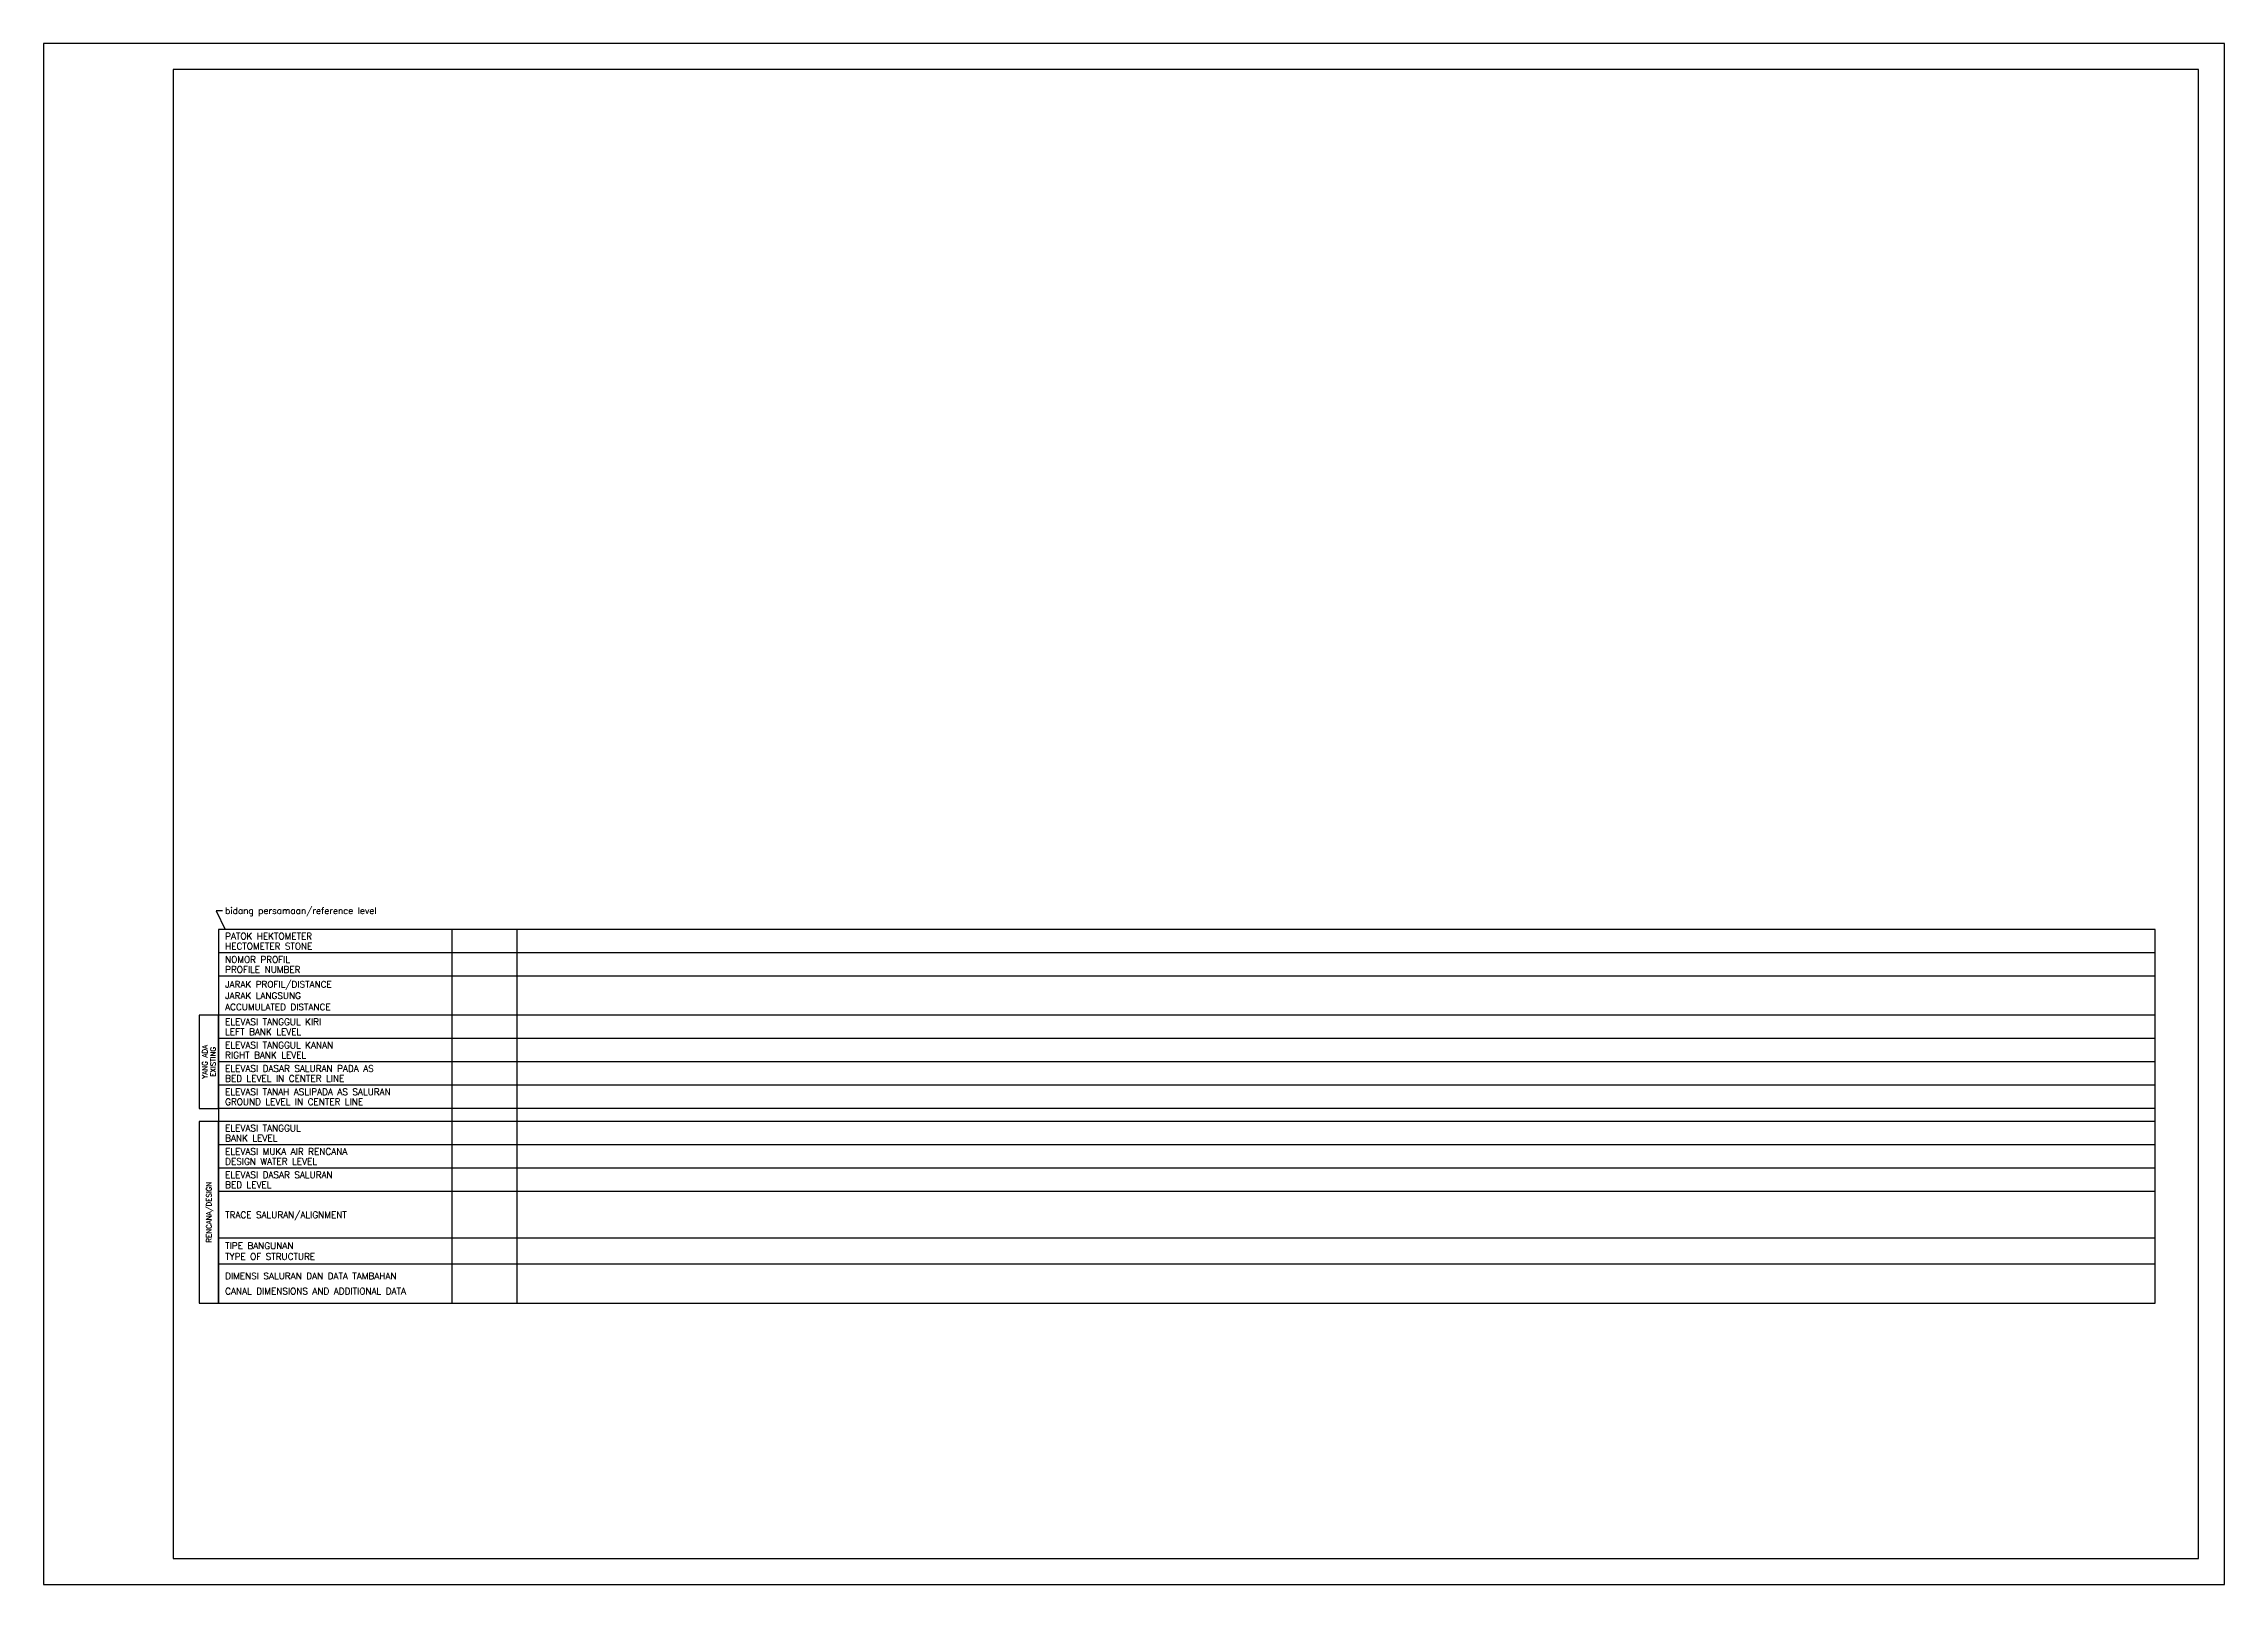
# Model space of a CAD drawing. Header units: metres. Extents: x -50 to 791, y -28 to 566.
import ezdxf
from ezdxf.enums import TextEntityAlignment as Align

# ---------------------------------------------------------------- set-up
doc = ezdxf.new("R2010")
doc.units = ezdxf.units.M
doc.header["$MEASUREMENT"] = 0
doc.layers.get('0').update_dxf_attribs({"linetype": 'CONTINUOUS'})
doc.styles.get("Standard").update_dxf_attribs({"font": 'Simplex.shx'})

msp = doc.modelspace()

# ---------------------------------------------------------------- linework, layer by layer
at = {"color": 2}
for p, q in [((19, 231.25), (16.5, 231.25)), ((16.5, 231.25), (20, 224)), ((107.5, 215), (17.5, 215)), ((132.5, 215), (107.5, 215)), ((764.25, 215), (132.5, 215)), ((107.5, 206), (17.5, 206)), ((132.5, 206), (107.5, 206)), ((764.25, 206), (132.5, 206)), ((17.5, 191), (17.5, 182)), ((132.5, 191), (107.5, 191)), ((764.25, 191), (132.5, 191)), ((17.5, 182), (17.5, 173)), ((107.5, 182), (17.5, 182)), ((132.5, 182), (107.5, 182)), ((764.25, 182), (132.5, 182)), ((107.5, 173), (17.5, 173)), ((17.5, 173), (17.5, 164)), ((132.5, 173), (107.5, 173)), ((764.25, 173), (132.5, 173)), ((107.5, 164), (17.5, 164)), ((17.5, 164), (17.5, 155)), ((132.5, 164), (107.5, 164)), ((764.25, 164), (132.5, 164)), ((17.5, 150), (17.5, 141)), ((107.5, 141), (17.5, 141)), ((17.5, 141), (17.5, 132)), ((132.5, 141), (107.5, 141)), ((764.25, 141), (132.5, 141)), ((107.5, 132), (17.5, 132)), ((17.5, 132), (17.5, 123)), ((132.5, 132), (107.5, 132)), ((764.25, 132), (132.5, 132)), ((107.5, 123), (17.5, 123)), ((17.5, 123), (17.5, 105)), ((132.5, 123), (107.5, 123)), ((764.25, 123), (132.5, 123)), ((107.5, 105), (17.5, 105)), ((17.5, 105), (17.5, 95)), ((132.5, 105), (107.5, 105)), ((764.25, 105), (132.5, 105))]:
    msp.add_line(p, q, dxfattribs=at)
at = {"color": 4}
for p, q in [((107.5, 224), (17.5, 224)), ((17.5, 224), (17.5, 215)), ((132.5, 224), (107.5, 224)), ((107.5, 215), (107.5, 224)), ((764.25, 224), (132.5, 224)), ((132.5, 224), (132.5, 215)), ((764.25, 215), (764.25, 224)), ((17.5, 215), (17.5, 206)), ((107.5, 206), (107.5, 215)), ((132.5, 215), (132.5, 206)), ((764.25, 206), (764.25, 215)), ((17.5, 206), (17.5, 191)), ((107.5, 191), (107.5, 206)), ((132.5, 206), (132.5, 191)), ((764.25, 191), (764.25, 206)), ((107.5, 191), (17.5, 191)), ((107.5, 182), (107.5, 191)), ((132.5, 191), (132.5, 182)), ((764.25, 182), (764.25, 191)), ((107.5, 173), (107.5, 182)), ((132.5, 182), (132.5, 173)), ((764.25, 173), (764.25, 182)), ((107.5, 164), (107.5, 173)), ((132.5, 173), (132.5, 164)), ((764.25, 164), (764.25, 173)), ((107.5, 155), (107.5, 164)), ((132.5, 164), (132.5, 155)), ((764.25, 155), (764.25, 164)), ((107.5, 155), (17.5, 155)), ((17.5, 155), (17.5, 150)), ((132.5, 155), (107.5, 155)), ((107.5, 150), (107.5, 155)), ((764.25, 155), (132.5, 155)), ((132.5, 155), (132.5, 150)), ((764.25, 150), (764.25, 155)), ((107.5, 150), (17.5, 150)), ((132.5, 150), (107.5, 150)), ((107.5, 141), (107.5, 150)), ((764.25, 150), (132.5, 150)), ((132.5, 150), (132.5, 141)), ((764.25, 141), (764.25, 150)), ((107.5, 132), (107.5, 141)), ((132.5, 141), (132.5, 132)), ((764.25, 132), (764.25, 141)), ((107.5, 123), (107.5, 132)), ((132.5, 132), (132.5, 123)), ((764.25, 123), (764.25, 132)), ((107.5, 105), (107.5, 123)), ((132.5, 123), (132.5, 105)), ((764.25, 105), (764.25, 123)), ((107.5, 95), (107.5, 105)), ((132.5, 105), (132.5, 95)), ((764.25, 95), (764.25, 105)), ((132.5, 95), (107.5, 95)), ((107.5, 80), (132.5, 80))]:
    msp.add_line(p, q, dxfattribs=at)
at = {"color": 1}
msp.add_lwpolyline([(-50, -28.47), (791, -28.47), (791, 565.53), (-50, 565.53)], close=True, dxfattribs=at)
at = {"color": 6}
msp.add_lwpolyline([(0, -18.47), (781, -18.47), (781, 555.53), (0, 555.53)], close=True, dxfattribs=at)
at = {"color": 4}
for points in [[(10, 155), (17.5, 155), (17.5, 191), (10, 191)], [(10, 80), (17.5, 80), (17.5, 150), (10, 150)], [(17.5, 80), (107.5, 80), (107.5, 95), (17.5, 95)], [(132.5, 80), (764.25, 80), (764.25, 95), (132.5, 95)]]:
    msp.add_lwpolyline(points, close=True, dxfattribs=at)

# ---------------------------------------------------------------- texts
at = {"color": 2}
msp.add_text('bidang persamaan/reference level', height=2.5, dxfattribs=at).set_placement((20, 230))
at = {"color": 3}
for s, p in [('PATOK HEKTOMETER', (20, 220.17)), ('HECTOMETER STONE', (20, 216.33)), ('NOMOR PROFIL', (20, 211.17)), ('JARAK PROFIL/DISTANCE', (20, 201.62)), ('PROFILE NUMBER', (20, 207.33)), ('ACCUMULATED DISTANCE', (20, 192.88)), ('JARAK LANGSUNG', (20, 197.25)), ('ELEVASI TANGGUL KIRI', (20, 187.17)), ('LEFT BANK LEVEL', (20, 183.33)), ('ELEVASI TANGGUL KANAN', (20, 178.17)), ('RIGHT BANK LEVEL', (20, 174.33)), ('ELEVASI DASAR SALURAN PADA AS', (20, 169.17)), ('BED LEVEL IN CENTER LINE', (20, 165.33)), ('ELEVASI TANAH ASLIPADA AS SALURAN', (20, 160.17)), ('GROUND LEVEL IN CENTER LINE', (20, 156.33)), ('ELEVASI TANGGUL', (20, 146.17)), ('BANK LEVEL', (20, 142.33)), ('ELEVASI MUKA AIR RENCANA', (20, 137.17)), ('DESIGN WATER LEVEL', (20, 133.33)), ('ELEVASI DASAR SALURAN', (20, 128.17)), ('BED LEVEL', (20, 124.33)), ('TRACE SALURAN/ALIGNMENT', (20, 112.75)), ('TIPE BANGUNAN', (20, 100.83)), ('TYPE OF STRUCTURE', (20, 96.67)), ('CANAL DIMENSIONS AND ADDITIONAL DATA', (20, 83.33)), ('DIMENSI SALURAN DAN DATA TAMBAHAN', (20, 89.17))]:
    msp.add_text(s, height=2.5, dxfattribs=at).set_placement(p)
for s, p in [('YANG ADA', (13.17, 173)), ('EXISTING', (16.33, 173)), ('RENCANA/DESIGN', (14.75, 115))]:
    msp.add_text(s, height=2, rotation=90, dxfattribs=at).set_placement(p, align=Align.CENTER)

doc.saveas('drawing.dxf')
